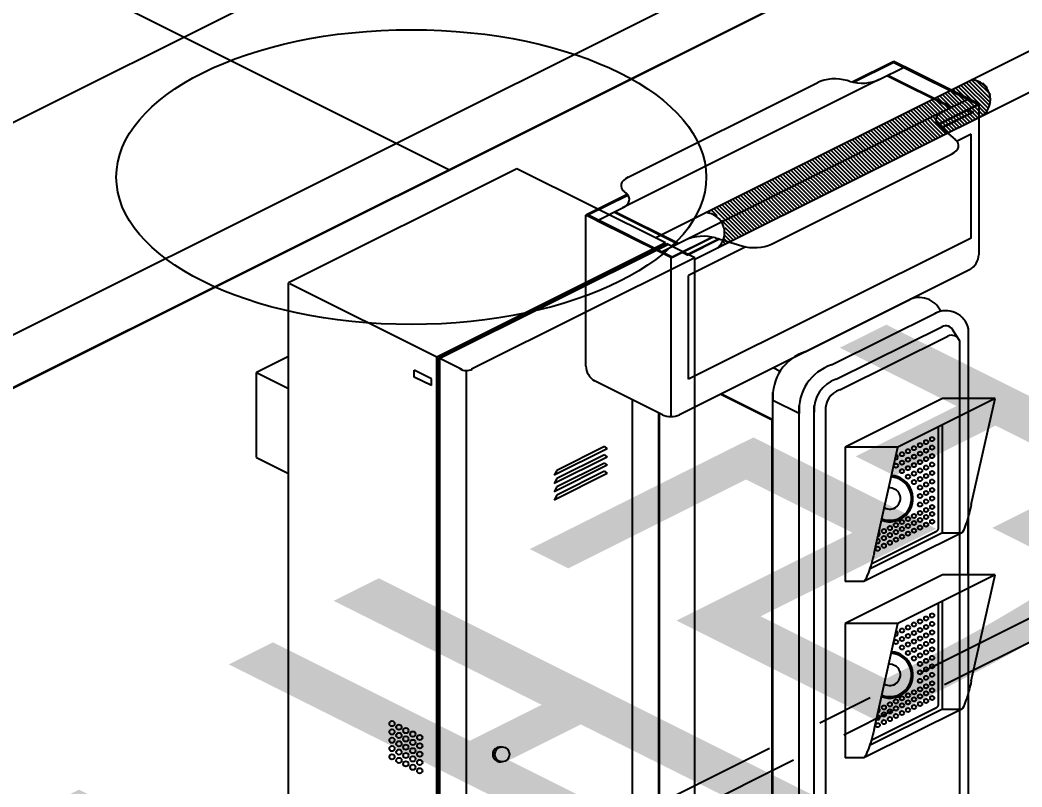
# Model space of a CAD drawing. Header units: millimetres. Extents: x 29838256 to 30236675, y -914750 to -833241.
# Drawn here: x 30127607 to 30128940, y -855883 to -854861 of the extents above; entities that cross this region are included whole.
import ezdxf

# ---------------------------------------------------------------- set-up
doc = ezdxf.new("R2010")
doc.units = ezdxf.units.MM
doc.header["$LTSCALE"] = 600
doc.header["$MEASUREMENT"] = 0
doc.linetypes.add('CENTER2', pattern=[1.125, 0.75, -0.125, 0.125, -0.125])
for name, color, linetype in [('e-plan', 9, 'CONTINUOUS'), ('Parking-E', 7, 'CONTINUOUS'), ('Parking-S', 3, 'CONTINUOUS'), ('주차-기타', 7, 'CONTINUOUS')]:
    doc.layers.add(name, color=color, linetype=linetype)
doc.styles.add('돋움', font='Dotum.TTF')

msp = doc.modelspace()

# ---------------------------------------------------------------- linework, layer by layer
at = {"layer": 'e-plan', "extrusion": (0, -0.8660254037844386, 0.5000000000000002)}
msp.add_line((30115470.05660984, -848705.9729789061, 5635.889020101869), (30128178.32963559, -855060.7227331777, -5370.860423682559), dxfattribs=at)
at = {"layer": 'e-plan', "linetype": 'Continuous', "extrusion": (0, -0.8660254037844386, 0.5000000000000002)}
for p, q in [((30126516.31364847, -855538.1131364753, -6197.724857239328), (30128991.5988981, -854300.4705116557, -4054.064949439015)), ((30126799.20339128, -855679.5580078824, -6442.714560986965), (30129274.48864092, -854441.915383063, -4299.054653186884)), ((30129345.21228672, -854477.2814076127, -4360.310404568601), (30124111.7519857, -857094.0115581226, -8892.619974948788))]:
    msp.add_line(p, q, dxfattribs=at)
at = {"layer": 'e-plan', "ltscale": 0.5, "extrusion": (0, -0.8660254037844386, 0.5000000000000002)}
msp.add_line((30123899.5987632, -857200.1180418356, -9076.4017957525), (30129557.39367845, -854371.2205842128, -4176.607669747135), dxfattribs=at)
at = {"layer": 'e-plan', "extrusion": (0, -0.8660254037844386, 0.5000000000000002)}
msp.add_circle((30128127.3469062, -432201.3465286547, 737818.877453373), 392.5307937082979, dxfattribs=at)
at = {"layer": 'Parking-E', "color": 3, "ltscale": 2, "extrusion": (0, -0.8660254037844385, 0.5000000000000002)}
for p, q in [((30128453.8459021, -855150.5670277668, 412578.7006505355), (30130287.25952824, -854233.8602146984, 414166.4834264166)), ((30128504.83047359, -855180.0482287986, 45659.2213559598), (30130302.86806008, -854281.0294355544, 353860.1863799695)), ((30127921.37037904, -855330.7114047926, -7735.543878021157), (30127963.80384046, -855351.928135503, -7772.292333581556)), ((30127921.37037904, -855443.8673019181, -7931.535641018218), (30127963.80384046, -855465.0840326282, -7968.284096578821))]:
    msp.add_line(p, q, dxfattribs=at)
at = {"layer": 'Parking-E', "color": 1, "ltscale": 2}
for p, q in [((30128891.44684385, -854985.9771077944, 412941.5349076804), (30128855.30647658, -854949.8367405231, 412941.5349076804)), ((30128893.90297194, -854983.1290532064, 412941.5349076804), (30128858.84259837, -854948.06867963, 412941.5349076804)), ((30128895.97268813, -854979.8945867185, 412941.5349076804), (30128862.37872015, -854946.3006187378, 412941.5349076804)), ((30128897.61655838, -854976.2342742851, 412941.5349076804), (30128865.91484193, -854944.5325578449, 412941.5349076804)), ((30128898.75214795, -854972.0656811825, 412941.5349076804), (30128869.45096372, -854942.7644969536, 412941.5349076804)), ((30128899.20782485, -854967.2171754078, 412941.5349076804), (30128872.9870855, -854940.9964360596, 412941.5349076804)), ((30128898.54834794, -854961.2535158162, 412941.5349076804), (30128878.39679459, -854941.1019624654, 412941.5349076804)), ((30128894.24786129, -854951.6488464933, 412941.5349076804), (30128888.00146391, -854945.4024491098, 412941.5349076804)), ((30128863.66649348, -855000.6302188475, 412941.5349076804), (30128827.0175023, -854963.9812276639, 412941.5349076804)), ((30128867.20261527, -854998.8621579561, 412941.5349076804), (30128830.55362409, -854962.2131667719, 412941.5349076804)), ((30128870.73873705, -854997.0940970622, 412941.5349076804), (30128834.08974587, -854960.4451058788, 412941.5349076804)), ((30128874.27485884, -854995.3260361701, 412941.5349076804), (30128837.62586765, -854958.6770449857, 412941.5349076804)), ((30128877.81098062, -854993.557975277, 412941.5349076804), (30128841.16198944, -854956.9089840935, 412941.5349076804)), ((30128881.34710241, -854991.7899143858, 412941.5349076804), (30128844.69811122, -854955.1409232013, 412941.5349076804)), ((30128884.88322419, -854990.0218534919, 412941.5349076804), (30128848.23423301, -854953.3728623084, 412941.5349076804)), ((30128888.41934598, -854988.2537925997, 412941.5349076804), (30128851.7703548, -854951.6048014152, 412941.5349076804)), ((30128838.91364099, -855013.0066450961, 412941.5349076804), (30128802.2646498, -854976.3576539118, 412941.5349076804)), ((30128842.44976277, -855011.238584204, 412941.5349076804), (30128805.80077159, -854974.5895930197, 412941.5349076804)), ((30128845.98588456, -855009.4705233119, 412941.5349076804), (30128809.33689337, -854972.8215321267, 412941.5349076804)), ((30128849.52200634, -855007.7024624179, 412941.5349076804), (30128812.87301516, -854971.0534712335, 412941.5349076804)), ((30128853.05812813, -855005.9344015267, 412941.5349076804), (30128816.40913694, -854969.2854103424, 412941.5349076804)), ((30128856.59424991, -855004.1663406336, 412941.5349076804), (30128819.94525873, -854967.5173494493, 412941.5349076804)), ((30128860.1303717, -855002.3982797405, 412941.5349076804), (30128823.48138051, -854965.749288556, 412941.5349076804)), ((30128810.6246667, -855027.1511322372, 412941.5349076804), (30128773.97567552, -854990.5021410527, 412941.5349076804)), ((30128814.16078849, -855025.383071345, 412941.5349076804), (30128777.51179731, -854988.7340801606, 412941.5349076804)), ((30128817.69691028, -855023.6150104529, 412941.5349076804), (30128781.04791909, -854986.9660192676, 412941.5349076804)), ((30128821.23303206, -855021.8469495587, 412941.5349076804), (30128784.58404088, -854985.1979583744, 412941.5349076804)), ((30128824.76915384, -855020.0788886666, 412941.5349076804), (30128788.12016266, -854983.4298974824, 412941.5349076804)), ((30128828.30527563, -855018.3108277743, 412941.5349076804), (30128791.65628444, -854981.6618365903, 412941.5349076804)), ((30128831.84139742, -855016.5427668825, 412941.5349076804), (30128795.19240623, -854979.8937756971, 412941.5349076804)), ((30128835.3775192, -855014.7747059884, 412941.5349076804), (30128798.72852802, -854978.125714804, 412941.5349076804)), ((30128785.87181421, -855039.5275584849, 412941.5349076804), (30128749.22282302, -855002.8785673006, 412941.5349076804)), ((30128789.40793599, -855037.7594975928, 412941.5349076804), (30128752.75894481, -855001.1105064085, 412941.5349076804)), ((30128792.94405778, -855035.9914366998, 412941.5349076804), (30128756.2950666, -854999.3424455153, 412941.5349076804)), ((30128796.48017956, -855034.2233758076, 412941.5349076804), (30128759.83118838, -854997.5743846232, 412941.5349076804)), ((30128800.01630135, -855032.4553149145, 412941.5349076804), (30128763.36731016, -854995.8063237302, 412941.5349076804)), ((30128803.55242313, -855030.6872540233, 412941.5349076804), (30128766.90343195, -854994.0382628379, 412941.5349076804)), ((30128807.08854492, -855028.9191931293, 412941.5349076804), (30128770.43955373, -854992.270201945, 412941.5349076804)), ((30128757.58283992, -855053.6720456259, 412941.5349076804), (30128720.93384874, -855017.0230544414, 412941.5349076804)), ((30128761.11896171, -855051.9039847327, 412941.5349076804), (30128724.46997052, -855015.2549935484, 412941.5349076804)), ((30128764.6550835, -855050.1359238415, 412941.5349076804), (30128728.00609232, -855013.4869326571, 412941.5349076804)), ((30128768.19120528, -855048.3678629476, 412941.5349076804), (30128731.5422141, -855011.7188717641, 412941.5349076804)), ((30128771.72732707, -855046.5998020554, 412941.5349076804), (30128735.07833588, -855009.95081087, 412941.5349076804)), ((30128775.26344885, -855044.8317411633, 412941.5349076804), (30128738.61445767, -855008.1827499788, 412941.5349076804)), ((30128778.79957064, -855043.0636802712, 412941.5349076804), (30128742.15057945, -855006.4146890858, 412941.5349076804)), ((30128782.33569242, -855041.295619377, 412941.5349076804), (30128745.68670124, -855004.6466281936, 412941.5349076804)), ((30128732.82998743, -855066.0484718736, 412941.5349076804), (30128696.18099624, -855029.3994806894, 412941.5349076804)), ((30128736.36610921, -855064.2804109824, 412941.5349076804), (30128699.71711803, -855027.6314197981, 412941.5349076804)), ((30128739.902231, -855062.5123500894, 412941.5349076804), (30128703.25323981, -855025.8633589051, 412941.5349076804)), ((30128743.43835279, -855060.7442891962, 412941.5349076804), (30128706.7893616, -855024.095298011, 412941.5349076804)), ((30128746.97447457, -855058.9762283033, 412941.5349076804), (30128710.32548339, -855022.3272371189, 412941.5349076804)), ((30128750.51059636, -855057.208167412, 412941.5349076804), (30128713.86160517, -855020.5591762278, 412941.5349076804)), ((30128754.04671814, -855055.440106518, 412941.5349076804), (30128717.39772696, -855018.7911153346, 412941.5349076804)), ((30128704.54101315, -855080.1929590144, 412941.5349076804), (30128667.89202197, -855043.5439678301, 412941.5349076804)), ((30128708.07713493, -855078.4248981224, 412941.5349076804), (30128671.42814375, -855041.7759069381, 412941.5349076804)), ((30128711.61325672, -855076.6568372303, 412941.5349076804), (30128674.96426554, -855040.007846046, 412941.5349076804)), ((30128715.14937851, -855074.8887763382, 412941.5349076804), (30128678.50038731, -855038.2397851519, 412941.5349076804)), ((30128718.68550029, -855073.1207154441, 412941.5349076804), (30128682.03650911, -855036.4717242598, 412941.5349076804)), ((30128722.22162208, -855071.3526545519, 412941.5349076804), (30128685.57263089, -855034.7036633677, 412941.5349076804)), ((30128725.75774386, -855069.5845936597, 412941.5349076804), (30128689.10875268, -855032.9356024754, 412941.5349076804)), ((30128729.29386565, -855067.8165327677, 412941.5349076804), (30128692.64487446, -855031.1675415825, 412941.5349076804)), ((30128676.25203887, -855094.3374461555, 412941.5349076804), (30128639.60304768, -855057.6884549711, 412941.5349076804)), ((30128679.78816065, -855092.5693852634, 412941.5349076804), (30128643.13916947, -855055.920394078, 412941.5349076804)), ((30128683.32428243, -855090.8013243703, 412941.5349076804), (30128646.67529125, -855054.1523331851, 412941.5349076804)), ((30128686.86040422, -855089.033263479, 412941.5349076804), (30128650.21141303, -855052.3842722928, 412941.5349076804)), ((30128690.39652601, -855087.2652025851, 412941.5349076804), (30128653.74753482, -855050.6162114007, 412941.5349076804)), ((30128693.93264779, -855085.4971416929, 412941.5349076804), (30128657.28365661, -855048.8481505077, 412941.5349076804)), ((30128697.46876958, -855083.7290808008, 412941.5349076804), (30128660.81977839, -855047.0800896154, 412941.5349076804)), ((30128701.00489136, -855081.9610199087, 412941.5349076804), (30128664.35590018, -855045.3120287233, 412941.5349076804)), ((30128651.49918637, -855106.7138724034, 412941.5349076804), (30128614.85019519, -855070.06488122, 412941.5349076804)), ((30128655.03530816, -855104.9458115111, 412941.5349076804), (30128618.38631697, -855068.2968203259, 412941.5349076804)), ((30128658.57142994, -855103.177750619, 412941.5349076804), (30128621.92243876, -855066.5287594337, 412941.5349076804)), ((30128662.10755173, -855101.409689726, 412941.5349076804), (30128625.45856054, -855064.7606985415, 412941.5349076804)), ((30128665.64367351, -855099.6416288328, 412941.5349076804), (30128628.99468233, -855062.9926376485, 412941.5349076804)), ((30128669.1797953, -855097.8735679407, 412941.5349076804), (30128632.53080411, -855061.2245767554, 412941.5349076804)), ((30128672.71591708, -855096.1055070487, 412941.5349076804), (30128636.0669259, -855059.4565158642, 412941.5349076804)), ((30128623.21021209, -855120.8583595451, 412941.5349076804), (30128586.56122091, -855084.2093683608, 412941.5349076804)), ((30128626.74633387, -855119.090298652, 412941.5349076804), (30128590.09734269, -855082.4413074668, 412941.5349076804)), ((30128630.28245566, -855117.322237759, 412941.5349076804), (30128593.63346447, -855080.6732465747, 412941.5349076804)), ((30128633.81857744, -855115.5541768677, 412941.5349076804), (30128597.16958626, -855078.9051856826, 412941.5349076804)), ((30128637.35469923, -855113.7861159737, 412941.5349076804), (30128600.70570805, -855077.1371247903, 412941.5349076804)), ((30128640.89082102, -855112.0180550816, 412941.5349076804), (30128604.24182983, -855075.3690638962, 412941.5349076804)), ((30128644.4269428, -855110.2499941885, 412941.5349076804), (30128607.77795161, -855073.6010030041, 412941.5349076804)), ((30128647.96306458, -855108.4819332972, 412941.5349076804), (30128611.3140734, -855071.8329421129, 412941.5349076804)), ((30128598.45735959, -855133.2347857939, 412941.5349076804), (30128561.80836841, -855096.5857946076, 412941.5349076804)), ((30128601.99348138, -855131.4667248998, 412941.5349076804), (30128565.34449019, -855094.8177337155, 412941.5349076804)), ((30128605.52960316, -855129.6986640078, 412941.5349076804), (30128568.88061198, -855093.0496728225, 412941.5349076804)), ((30128609.06572495, -855127.9306031156, 412941.5349076804), (30128572.41673376, -855091.2816119312, 412941.5349076804)), ((30128612.60184673, -855126.1625422225, 412941.5349076804), (30128575.95285555, -855089.5135510373, 412941.5349076804)), ((30128616.13796852, -855124.3944813294, 412941.5349076804), (30128579.48897734, -855087.7454901452, 412941.5349076804)), ((30128619.6740903, -855122.6264204383, 412941.5349076804), (30128583.02509912, -855085.9774292529, 412941.5349076804)), ((30128570.16838531, -855147.3792729347, 412941.5349076804), (30128533.51939413, -855110.7302817486, 412941.5349076804)), ((30128573.7045071, -855145.6112120409, 412941.5349076804), (30128537.05551591, -855108.9622208565, 412941.5349076804)), ((30128577.24062888, -855143.8431511488, 412941.5349076804), (30128540.5916377, -855107.1941599634, 412941.5349076804)), ((30128580.77675066, -855142.0750902565, 412941.5349076804), (30128544.12775948, -855105.4260990712, 412941.5349076804)), ((30128584.31287245, -855140.3070293644, 412941.5349076804), (30128547.66388126, -855103.6580381781, 412941.5349076804)), ((30128587.84899424, -855138.5389684703, 412941.5349076804), (30128551.20000305, -855101.889977286, 412941.5349076804)), ((30128591.38511603, -855136.7709075782, 412941.5349076804), (30128554.73612484, -855100.1219163929, 412941.5349076804)), ((30128594.9212378, -855135.002846686, 412941.5349076804), (30128558.27224662, -855098.3538555017, 412941.5349076804)), ((30128524.78461606, -855117.9080517229, 412941.5349076804), (30128522.91102877, -855116.0344644269, 412941.5349076804)), ((30128534.38928539, -855122.2085383657, 412941.5349076804), (30128526.44715055, -855114.2664035338, 412941.5349076804)), ((30128566.63226353, -855149.147333826, 412941.5349076804), (30128529.98327234, -855112.4983426408, 412941.5349076804)), ((30128563.09614174, -855150.9153947191, 412941.5349076804), (30128540.63568278, -855128.4549357556, 412941.5349076804)), ((30128559.56001996, -855152.6834556112, 412941.5349076804), (30128544.93616942, -855138.0596050766, 412941.5349076804)), ((30128552.48777638, -855156.2195773964, 412941.5349076804), (30128545.13996943, -855148.8717704411, 412941.5349076804)), ((30128556.02389817, -855154.4515165044, 412941.5349076804), (30128545.59564633, -855144.0232646673, 412941.5349076804)), ((30128538.34328924, -855163.291820967, 412941.5349076804), (30128537.83466533, -855162.7831970539, 412941.5349076804)), ((30128541.87941102, -855161.5237600747, 412941.5349076804), (30128540.29079342, -855159.9351424649, 412941.5349076804)), ((30128545.41553282, -855159.7556991817, 412941.5349076804), (30128542.36050962, -855156.7006759781, 412941.5349076804)), ((30128548.9516546, -855157.9876382885, 412941.5349076804), (30128544.00437985, -855153.0403635437, 412941.5349076804))]:
    msp.add_line(p, q, dxfattribs=at)
at = {"layer": 'Parking-E', "color": 3, "extrusion": (0, -0.8660254037844386, 0.5000000000000002)}
for p, q in [((30128267.91031399, -855059.5080982695, -7643.672739111617), (30127963.80384046, -855211.5613350328, -7907.036670641024)), ((30128465.46859063, -855158.2872365928, -7818.227903031909), (30128161.3621171, -855310.3404733561, -8081.591834561316)), ((30128467.46892319, -855159.2874028706, -7819.960241840553), (30128163.36244966, -855311.3406396338, -8083.32417336996)), ((30128469.46925574, -855160.2875691479, -7819.960241840553), (30128165.36278221, -855312.3408059113, -8083.32417336996)), ((30128504.83047359, -855177.9681780736, -7848.851616001105), (30128207.62429024, -855326.571269749, -8106.239720944378)), ((30128384.6023329, -855429.2806414361, -7950.522343056646), (30128320.95214077, -855461.1057375029, -8005.645026399995)), ((30128388.13845468, -855432.296897883, -7947.459971759771), (30128317.41601897, -855467.6581157352, -8008.707397696854)), ((30128388.13845468, -855443.3362901943, -7947.459971759771), (30128317.41601897, -855478.6975080465, -8008.707397696854)), ((30128384.6023329, -855440.3200337475, -7950.522343056646), (30128320.95214077, -855472.1451298139, -8005.645026399995)), ((30128388.13845468, -855454.3756825057, -7949.909868797253), (30128317.41601897, -855489.7369003574, -8011.157294734337)), ((30128384.6023329, -855451.3594260586, -7952.972240094128), (30128320.95214077, -855483.1845221253, -8008.094923437478)), ((30128388.13845468, -855465.4150748169, -7952.359765834735), (30128317.41601897, -855500.7762926688, -8013.60719177182)), ((30128384.6023329, -855462.39881837, -7955.42213713161), (30128320.95214076, -855494.2239144366, -8010.544820474957))]:
    msp.add_line(p, q, dxfattribs=at)
at = {"layer": 'Parking-E', "color": 3, "extrusion": (-5.551115123125781e-17, -0.8660254037844387, 0.4999999999999999)}
for p, q in [((30128465.46859063, -855158.2872365933, -7814.76322541612), (30128267.91031399, -855059.5080982692, -7643.672739111485)), ((30128504.83047359, -855177.9681780734, -7848.851616000698), (30128467.46892319, -855159.2874028706, -7816.495564224895)), ((30128161.3621171, -855310.340473357, -8078.127156946546), (30127965.80417301, -855212.5615013106, -7908.769009449406)), ((30128194.44982407, -855326.8843268391, -8106.781951730735), (30128163.36244966, -855311.3406396344, -8079.859495754972)), ((30128154.12432022, -855339.2632281284, -8071.859040975575), (30128131.41272286, -855327.9074294489, -8052.190220702023)), ((30128154.12432022, -855348.2428961304, -8071.859040975575), (30128131.41272286, -855336.8870974508, -8052.190220702023))]:
    msp.add_line(p, q, dxfattribs=at)
at = {"layer": 'Parking-E', "color": 3}
for p, q in [((30128504.83047359, -856243.1452634684, -7848.85161600064), (30128504.83047359, -855177.9681780734, -7848.851616000757)), ((30127963.80384046, -856276.7384204287, -7907.036670641548), (30127963.80384046, -855211.561335033, -7907.036670641606)), ((30128856.86934189, -855288.3471811056, -8156.799213661283), (30128848.86917861, -855275.5587060965, -8123.700076229813)), ((30128868.87250416, -856226.9795029571, -8112.671206119342), (30128868.87250416, -855272.8751719516, -8112.671206119342)), ((30128856.86934189, -855288.3471811056, -8156.799213661283), (30128856.86934189, -856100.2256615435, -8530.383524568744)), ((30128161.3621171, -856375.517558752, -8081.59183456184), (30128161.3621171, -855310.3404733563, -8081.591834561897)), ((30128163.36244966, -856376.5177250294, -8081.59183456184), (30128163.36244966, -855311.340639634, -8081.591834561897)), ((30128165.36278221, -856377.5178913056, -8081.59183456184), (30128165.36278221, -855312.3408059116, -8081.591834561897)), ((30127921.37037904, -855443.8673019178, -7735.543878021157), (30127921.37037904, -855330.7114047866, -7735.543878021157)), ((30128131.41272286, -855336.8870974508, -8081.591834561897), (30128131.41272286, -855327.9074294489, -8081.591834561897)), ((30128200.72400006, -856467.7690637236, -8112.215547530513), (30128200.72400006, -855328.1125502739, -8112.215547530513)), ((30128154.12432022, -855348.2428961304, -8081.591834561883), (30128154.12432022, -855339.2632281284, -8081.591834561897)), ((30128608.7119368, -856608.854665848, -8343.69396440688), (30128608.7119368, -855357.3907752736, -8343.693964406883)), ((30128421.6493084, -856228.2756300423, -8151.377046964251), (30128421.6493084, -855367.0688029018, -8151.377046964251)), ((30128643.71775651, -856211.4199289867, -8343.693964406884), (30128643.71775651, -855374.8936851274, -8343.693964406883)), ((30128663.72108206, -856181.7972972994, -8343.693964406884), (30128663.72108206, -855374.8936851274, -8343.693964406883)), ((30128904.16774575, -855365.3777505645, -8244.264503463088), (30128834.15610634, -855365.3777505645, -8109.142076406639)), ((30128456.65512811, -856532.8262615002, -8151.37704696425), (30128456.65512811, -855384.5717127286, -8151.377046964251)), ((30128457.65529438, -856125.2585034737, -8151.37704696425), (30128457.65529438, -855385.0717958664, -8151.377046964251)), ((30128678.59862972, -855382.4975334728, -8343.693964406883), (30128678.72357622, -856189.2985443795, -8684.662283217001)), ((30128607.71177053, -856200.2867415438, -8343.69396440688), (30128607.71177053, -855394.4348011848, -8343.69396440688)), ((30128384.6023329, -855429.2806414361, -7952.972240094128), (30128388.13845468, -855432.296897883, -7947.459971759771)), ((30128774.863457, -855430.0298949415, -8356.245302341627), (30128704.85181759, -855430.0298949415, -8299.655567933396)), ((30128829.15527495, -855519.1132842385, -8050.823538270478), (30128829.15527495, -855420.5787252261, -8050.823538270478)), ((30128384.6023329, -855440.3200337475, -7952.972240094128), (30128388.13845468, -855443.3362901943, -7947.459971759771)), ((30128384.6023329, -855451.3594260586, -7955.42213713161), (30128388.13845468, -855454.3756825057, -7949.909868797253)), ((30128320.95214077, -855461.1057375029, -8008.094923437478), (30128317.41601897, -855467.6581157352, -8008.707397696854)), ((30128384.6023329, -855462.39881837, -7957.872034169107), (30128388.13845468, -855465.4150748169, -7952.359765834735)), ((30128320.95214077, -855472.1451298139, -8008.094923437478), (30128317.41601897, -855478.6975080465, -8008.707397696854)), ((30128320.95214076, -855483.1845221253, -8010.544820474957), (30128317.41601897, -855489.7369003574, -8011.157294734337)), ((30128320.95214076, -855494.2239144366, -8012.994717512441), (30128317.41601897, -855500.7762926688, -8013.60719177182)), ((30128868.14840939, -855524.0414689676, -8094.834600025915), (30128868.14840939, -855600.2039279889, -8039.170246580872)), ((30128834.15610634, -855544.292933364, -8005.84534745528), (30128860.10541769, -855544.292933364, -8265.638826407123)), ((30128904.16774575, -855600.2039279889, -8108.687546714377), (30128834.15610634, -855600.2039279889, -7973.565119657927)), ((30128729.4384345, -855608.9450777408, -8378.15852599307), (30128704.85181759, -855608.9450777408, -8196.358838982009)), ((30128774.863457, -855664.8560723657, -8220.668345592916), (30128704.85181759, -855664.8560723657, -8164.078611184686)), ((30128834.15610634, -855779.1191107886, -7870.26839070657), (30128860.10541769, -855779.1191107886, -8130.061869658414)), ((30128729.4384345, -855843.7712551652, -8242.581569244361), (30128704.85181759, -855843.7712551652, -8060.781882233297))]:
    msp.add_line(p, q, dxfattribs=at)
at = {"layer": 'Parking-E', "color": 3, "extrusion": (-3.596714474285057e-14, -0.8660254037844386, 0.5000000000000002)}
for p, q in [((30128651.71908673, -855303.1847749234, -8244.245870783529), (30128790.85953452, -855233.7672053552, -8101.479127579868)), ((30128796.85490258, -855231.7471940579, -8007.748131853809), (30128795.77116818, -855231.2053268551, -8006.809590327011)), ((30128686.72490644, -855320.6876847773, -8299.565956864943), (30128825.86535423, -855251.270115209, -8156.799213661281)), ((30128692.90138265, -855339.7135664803, -8343.693964406884), (30128834.39001949, -855269.371020686, -8157.333157430938)), ((30128697.53373981, -855353.9829777577, -8343.693964406883), (30128841.47418411, -855282.6033445041, -8156.799213661283)), ((30128618.10999504, -855329.3401948293, -8321.516992440917), (30128608.80571367, -855324.6880541423, -8313.459248407462)), ((30128607.71177053, -855394.4348011848, -8272.505214760768), (30128538.51199507, -855359.8349134562, -8212.576451278108)), ((30128607.71177053, -855393.4346349076, -8272.505214760768), (30128539.51216135, -855359.3348303172, -8213.442620682135)), ((30128643.71775651, -855385.452545774, -8318.689807472732), (30128608.7119368, -855367.9496359201, -8288.373878325468))]:
    msp.add_line(p, q, dxfattribs=at)
at = {"layer": 'Parking-E', "color": 3, "extrusion": (0, -0.8660254037844385, 0.5000000000000002)}
msp.add_line((30127963.80384046, -855309.4946740809, -7698.795422458385), (30127921.37037904, -855330.711404791, -7735.543878018479), dxfattribs=at)
at = {"layer": 'Parking-E', "color": 3, "extrusion": (2.775557561562891e-17, -0.8660254037844388, 0.4999999999999999)}
for p, q in [((30128834.15610634, -855365.3777505645, -8244.264503463088), (30128704.85181759, -855430.0298949415, -8356.245302341627)), ((30128829.15527495, -855536.8080921589, -8015.697281862451), (30128829.15527495, -855402.8839173056, -8085.949794678504)), ((30128834.15610634, -855544.292933364, 131212.9354932532), (30128834.15610634, -855400.5677256922, 131212.9354932532)), ((30128704.85181759, -855430.0298949415, -8299.655567933396), (30128704.85181759, -855608.9450777408, -8196.358838981978)), ((30128834.15610634, -855544.292933364, -8306.242540833986), (30128737.36686232, -855592.6875553728, -8390.06448496607)), ((30128825.31948951, -855543.1201423131, 126980.316552364), (30128739.4472257, -855585.9284168927, 32224.08569529853)), ((30128834.15610634, -855600.2039279889, -8325.610677512384), (30128704.85181759, -855664.8560723657, -8437.591476390953)), ((30128829.15527495, -855771.6342695833, -7880.120325113739), (30128829.15527495, -855637.7100947299, -7950.372837929794)), ((30128834.15610634, -855779.1191107886, 131348.5124500019), (30128834.15610634, -855635.3939031165, 131348.5124500019)), ((30128704.85181759, -855664.8560723657, -8164.078611184686), (30128704.85181759, -855843.7712551652, -8060.781882233269)), ((30128834.15610634, -855779.1191107886, -8170.665584085275), (30128737.36686232, -855827.5137327972, -8254.48752821736)), ((30128825.31948951, -855777.9463197375, 127115.8935091127), (30128739.4472257, -855820.7545943169, 32359.66265204725))]:
    msp.add_line(p, q, dxfattribs=at)
for points, elevation in [([(30128904.16774575, -434822.4313708001), (30128774.863457, -434951.7356595533)], 736646.0143979312), ([(30128904.16774575, -434822.4313708), (30128774.863457, -434951.7356595533)], 736917.1683114286)]:
    msp.add_lwpolyline(points, dxfattribs=dict(at, elevation=elevation))
at = {"layer": 'Parking-E', "color": 3, "extrusion": (0.975900072948549, -0.2182178902359217, 0)}
for points, elevation in [([(5739770.091114154, -8293.174238448175), (5739914.768061318, -8244.26450346401)], 29589455.80327655), ([(5739540.924230473, -8157.597281699519), (5739685.601177641, -8108.687546715358)], 29589507.04654957)]:
    msp.add_lwpolyline(points, dxfattribs=dict(at, elevation=elevation))
at = {"layer": 'Parking-E', "color": 3, "extrusion": (0.9759000729485515, -0.2182178902359102, 0)}
for points, elevation in [([(5739678.424170397, -8405.275523157905), (5739823.457519466, -8356.245302342348)], 29589343.72346633), ([(5739449.25728672, -8269.698566409399), (5739594.290635792, -8220.668345593838)], 29589394.96673936)]:
    msp.add_lwpolyline(points, dxfattribs=dict(at, elevation=elevation))
at = {"layer": 'Parking-E', "color": 3, "extrusion": (0.9637471416627431, -0.248846993550172, 0.09626328863036789)}
for points, elevation in [([(6704121.928747341, -2837045.380654118, -0.5059305949318733), (6704082.278902104, -2837017.716768386)], 29248706.75572241), ([(6703894.559767102, -2836916.084796619, -0.5059305949318733), (6703854.909921866, -2836888.420910888)], 29248778.24259438)]:
    msp.add_lwpolyline(points, format="xyb", dxfattribs=dict(at, elevation=elevation))
at = {"layer": 'Parking-E', "color": 3, "extrusion": (-0.4433424444698493, 0.8963523174129124, 0)}
for points, elevation in [([(-26626774.47831929, -8265.638826407216), (-26626628.64941167, -8377.810285568787)], -14124271.59784621), ([(-26626670.36990777, -8130.061869658505), (-26626524.54100015, -8242.233328820073)], -14124482.08483453)]:
    msp.add_lwpolyline(points, dxfattribs=dict(at, elevation=elevation))
at = {"layer": 'Parking-E', "color": 3, "extrusion": (0.9571959729127613, -0.2588787813451855, 0.1294513267943745)}
for points, elevation in [([(7039978.614459312, -3802190.254702731, -0.5031538155354386), (7039938.937015956, -3802162.907600964)], 29059512.92472018), ([(7039751.932434939, -3802063.754840864, -0.5031538155354386), (7039712.254991586, -3802036.4077391)], 29059591.26685176)]:
    msp.add_lwpolyline(points, format="xyb", dxfattribs=dict(at, elevation=elevation))
at = {"layer": 'Parking-E', "color": 3}
for centre, radius in [((30128820.53209935, -855419.5085247338, 33035.54552303827), 2.805446366436168), ((30128796.42532171, -855431.5619135541, 33014.66844119753), 2.805446366436168), ((30128804.46091426, -855427.5441172807, 33021.62746847783), 2.805446366436168), ((30128812.4965068, -855423.526321007, 33028.586495758), 2.805446366436168), ((30128820.53209935, -855430.8030409032, 33035.54552303827), 2.805446366436168), ((30128780.35413662, -855439.597506101, 33000.75038663708), 2.805446366436168), ((30128788.38972916, -855435.5797098278, 33007.70941391724), 2.805446366436168), ((30128788.38972916, -855446.8742259972, 33007.70941391724), 2.805446366436168), ((30128796.42532171, -855442.8564297239, 33014.66844119753), 2.805446366436168), ((30128804.46091426, -855438.8386334502, 33021.62746847783), 2.805446366436168), ((30128812.4965068, -855434.8208371769, 33028.586495758), 2.805446366436168), ((30128812.4965068, -855446.1153533463, 33028.586495758), 2.805446366436168), ((30128820.53209935, -855442.0975570731, 33035.54552303827), 2.805446366436168), ((30128772.31854407, -855454.9098185443, 32993.7913593569), 2.805446366436168), ((30128780.35413662, -855450.892022271, 33000.75038663708), 2.805446366436168), ((30128788.38972916, -855458.1687421672, 33007.70941391724), 2.805446366436168), ((30128796.42532171, -855454.1509458934, 33014.66844119753), 2.805446366436168), ((30128804.46091426, -855450.13314962, 33021.62746847783), 2.805446366436168), ((30128812.4965068, -855457.4098695163, 33028.586495758), 2.805446366436168), ((30128820.53209935, -855453.3920732425, 33035.54552303827), 2.805446366436168), ((30128780.35413662, -855462.1865384404, 33000.75038663708), 2.805446366436168), ((30128788.38972916, -855469.4632583365, 33007.70941391724), 2.805446366436168), ((30128796.42532171, -855465.4454620633, 33014.66844119753), 2.805446366436168), ((30128804.46091426, -855461.4276657895, 33021.62746847783), 2.805446366436168), ((30128804.46091426, -855472.7221819594, 33021.62746847783), 2.805446366436168), ((30128812.4965068, -855468.7043856857, 33028.586495758), 2.805446366436168), ((30128820.53209935, -855464.6865894124, 33035.54552303827), 2.805446366436168), ((30128796.42532171, -855476.7399782327, 33014.66844119753), 2.805446366436168), ((30128804.46091426, -855484.0166981288, 33021.62746847783), 2.805446366436168), ((30128812.4965068, -855479.9989018557, 33028.586495758), 2.805446366436168), ((30128820.53209935, -855475.9811055819, 33035.54552303827), 2.805446366436168), ((30128804.46091426, -855495.3112142987, 33021.62746847783), 2.805446366436168), ((30128812.4965068, -855491.2934180249, 33028.586495758), 2.805446366436168), ((30128820.53209935, -855487.2756217517, 33035.54552303827), 2.805446366436168), ((30128820.53209935, -855498.5701379211, 33035.54552303827), 2.805446366436168), ((30128804.46091426, -855506.6057304682, 33021.62746847783), 2.805446366436168), ((30128812.4965068, -855502.5879341948, 33028.586495758), 2.805446366436168), ((30128812.4965068, -855513.8824503644, 33028.586495758), 2.805446366436168), ((30128820.53209935, -855509.864654091, 33035.54552303827), 2.805446366436168), ((30128788.38972916, -855525.935839185, 33007.70941391724), 2.805446366436168), ((30128796.42532171, -855521.9180429113, 33014.66844119753), 2.805446366436168), ((30128804.46091426, -855517.900246638, 33021.62746847783), 2.805446366436168), ((30128804.46091426, -855527.2185538542, 33021.62746847783), 2.805446366436168), ((30128812.4965068, -855523.2007575808, 33028.586495758), 2.805446366436168), ((30128820.53209935, -855519.1829613071, 33035.54552303827), 2.805446366436168), ((30128764.28295152, -855537.9892280053, 32986.8323320765), 2.805446366436168), ((30128772.31854407, -855533.971431732, 32993.79135935679), 2.805446366436168), ((30128780.35413662, -855529.9536354584, 33000.75038663708), 2.805446366436168), ((30128780.35413662, -855539.2719426749, 33000.75038663708), 2.805446366436168), ((30128788.38972916, -855535.2541464011, 33007.70941391724), 2.805446366436168), ((30128796.42532171, -855531.2363501278, 33014.66844119753), 2.805446366436168), ((30128804.46091426, -855537.405670007, 33021.62746847783), 2.805446366436168), ((30128812.4965068, -855533.3878737333, 33028.586495758), 2.805446366436168), ((30128820.53209935, -855529.3700774601, 33035.54552303827), 2.805446366436168), ((30128756.24735897, -855542.007024279, 32979.87330479633), 2.805446366436168), ((30128756.24735897, -855551.3253314951, 32979.87330479633), 2.805446366436168), ((30128764.28295152, -855547.3075352219, 32986.8323320765), 2.805446366436168), ((30128772.31854407, -855543.2897389482, 32993.79135935679), 2.805446366436168), ((30128772.31854407, -855553.476855101, 32993.79135935679), 2.805446366436168), ((30128780.35413662, -855549.4590588273, 33000.75038663708), 2.805446366436168), ((30128788.38972916, -855545.441262554, 33007.70941391724), 2.805446366436168), ((30128796.42532171, -855541.4234662803, 33014.66844119753), 2.805446366436168), ((30128748.21176643, -855565.5302439213, 32972.91427751604), 2.805446366436168), ((30128756.24735897, -855561.5124476481, 32979.87330479633), 2.805446366436168), ((30128764.28295152, -855557.4946513743, 32986.8323320765), 2.805446366436168), ((30128812.4965068, -855658.3524984315, 33164.16345250671), 2.805446366436168), ((30128820.53209935, -855654.334702158, 33171.122479787), 2.805446366436168), ((30128788.38972916, -855670.405887252, 33143.28637066596), 2.805446366436168), ((30128796.42532171, -855666.3880909785, 33150.24539794624), 2.805446366436168), ((30128804.46091426, -855662.370294705, 33157.20442522653), 2.805446366436168), ((30128804.46091426, -855673.6648108747, 33157.20442522653), 2.805446366436168), ((30128812.4965068, -855669.6470146012, 33164.16345250671), 2.805446366436168), ((30128820.53209935, -855665.6292183277, 33171.122479787), 2.805446366436168), ((30128780.35413662, -855674.4236835255, 33136.32734338579), 2.805446366436168), ((30128780.35413662, -855685.7181996952, 33136.32734338579), 2.805446366436168), ((30128788.38972916, -855681.7004034218, 33143.28637066596), 2.805446366436168), ((30128796.42532171, -855677.6826071482, 33150.24539794624), 2.805446366436168), ((30128804.46091426, -855684.9593270443, 33157.20442522653), 2.805446366436168), ((30128812.4965068, -855680.9415307707, 33164.16345250671), 2.805446366436168), ((30128820.53209935, -855676.9237344973, 33171.122479787), 2.805446366436168), ((30128772.31854407, -855689.7359959688, 33129.36831610561), 2.805446366436168), ((30128780.35413662, -855697.0127158648, 33136.32734338579), 2.805446366436168), ((30128788.38972916, -855692.9949195914, 33143.28637066596), 2.805446366436168), ((30128796.42532171, -855688.9771233179, 33150.24539794624), 2.805446366436168), ((30128796.42532171, -855700.2716394876, 33150.24539794624), 2.805446366436168), ((30128804.46091426, -855696.253843214, 33157.20442522653), 2.805446366436168), ((30128812.4965068, -855692.2360469406, 33164.16345250671), 2.805446366436168), ((30128820.53209935, -855688.218250667, 33171.122479787), 2.805446366436168), ((30128820.53209935, -855699.5127668367, 33171.122479787), 2.805446366436168), ((30128788.38972916, -855704.2894357609, 33143.28637066596), 2.805446366436168), ((30128796.42532171, -855711.566155657, 33150.24539794624), 2.805446366436168), ((30128804.46091426, -855707.5483593836, 33157.20442522653), 2.805446366436168), ((30128812.4965068, -855703.5305631101, 33164.16345250671), 2.805446366436168), ((30128820.53209935, -855710.8072830064, 33171.122479787), 2.805446366436168), ((30128804.46091426, -855718.8428755533, 33157.20442522653), 2.805446366436168), ((30128812.4965068, -855714.8250792797, 33164.16345250671), 2.805446366436168), ((30128812.4965068, -855726.1195954494, 33164.16345250671), 2.805446366436168), ((30128820.53209935, -855722.101799176, 33171.122479787), 2.805446366436168), ((30128804.46091426, -855730.137391723, 33157.20442522653), 2.805446366436168), ((30128812.4965068, -855737.4141116191, 33164.16345250671), 2.805446366436168), ((30128820.53209935, -855733.3963153455, 33171.122479787), 2.805446366436168), ((30128804.46091426, -855741.4319078926, 33157.20442522653), 2.805446366436168), ((30128804.46091426, -855752.7264240623, 33157.20442522653), 2.805446366436168), ((30128812.4965068, -855748.7086277888, 33164.16345250671), 2.805446366436168), ((30128820.53209935, -855744.6908315152, 33171.122479787), 2.805446366436168), ((30128780.35413662, -855764.7798128828, 33136.32734338579), 2.805446366436168), ((30128788.38972916, -855760.7620166093, 33143.28637066596), 2.805446366436168), ((30128796.42532171, -855756.7442203359, 33150.24539794624), 2.805446366436168), ((30128796.42532171, -855766.062527552, 33150.24539794624), 2.805446366436168), ((30128804.46091426, -855762.0447312786, 33157.20442522653), 2.805446366436168), ((30128812.4965068, -855758.0269350051, 33164.16345250671), 2.805446366436168), ((30128820.53209935, -855754.0091387315, 33171.122479787), 2.805446366436168), ((30128820.53209935, -855764.1962548842, 33171.122479787), 2.805446366436168), ((30128756.24735897, -855776.8332017033, 33115.45026154505), 2.805446366436168), ((30128764.28295152, -855772.8154054298, 33122.40928882521), 2.805446366436168), ((30128772.31854407, -855768.7976091562, 33129.3683161055), 2.805446366436168), ((30128772.31854407, -855778.1159163726, 33129.3683161055), 2.805446366436168), ((30128780.35413662, -855774.0981200992, 33136.32734338579), 2.805446366436168), ((30128788.38972916, -855770.0803238256, 33143.28637066596), 2.805446366436168), ((30128788.38972916, -855780.2674399782, 33143.28637066596), 2.805446366436168), ((30128796.42532171, -855776.2496437047, 33150.24539794624), 2.805446366436168), ((30128804.46091426, -855772.2318474313, 33157.20442522653), 2.805446366436168), ((30128812.4965068, -855768.2140511577, 33164.16345250671), 2.805446366436168), ((30128756.24735897, -855786.1515089195, 33115.45026154505), 2.805446366436168), ((30128764.28295152, -855782.1337126461, 33122.40928882521), 2.805446366436168), ((30128764.28295152, -855792.3208287988, 33122.40928882521), 2.805446366436168), ((30128772.31854407, -855788.3030325252, 33129.3683161055), 2.805446366436168), ((30128780.35413662, -855784.2852362517, 33136.32734338579), 2.805446366436168), ((30128101.6894642, -855798.4204503045, -9772.146264024439), 3.542095368863256), ((30128110.92294603, -855803.0371912182, -9780.142693852258), 3.542095368863256), ((30128120.15642786, -855807.653932132, -9788.139123680075), 3.542095368863256), ((30128748.21176643, -855800.3564213457, 33108.49123426475), 2.805446366436168), ((30128756.24735897, -855796.3386250723, 33115.45026154505), 2.805446366436168), ((30128101.6894642, -855809.4818251749, -9772.146264024439), 3.542095368863256), ((30128101.6894642, -855820.5432000454, -9772.146264024439), 3.542095368863256), ((30128110.92294603, -855814.0985660886, -9780.142693852258), 3.542095368863256), ((30128120.15642786, -855818.7153070023, -9788.139123680075), 3.542095368863256), ((30128129.38990968, -855812.2706730455, -9796.135553507907), 3.542095368863256), ((30128138.62339151, -855816.887413958, -9807.596660950478), 3.542095368863256), ((30128101.6894642, -855831.6045749158, -9772.146264024439), 3.542095368863256), ((30128110.92294603, -855825.1599409591, -9780.142693852258), 3.542095368863256), ((30128120.15642786, -855829.7766818727, -9788.139123680075), 3.542095368863256), ((30128129.38990968, -855823.3320479157, -9796.135553507907), 3.542095368863256), ((30128129.38990968, -855834.3934227861, -9796.135553507907), 3.542095368863256), ((30128138.62339151, -855827.9487888284, -9807.596660950478), 3.542095368863256), ((30128248.33607917, -855839.330362484, -9807.596660950478), 9.826203909144528), ((30128101.6894642, -855842.6659497862, -9772.146264024439), 3.542095368863256), ((30128110.92294603, -855836.2213158292, -9780.142693852258), 3.542095368863256), ((30128110.92294603, -855847.2826906997, -9780.142693852258), 3.542095368863256), ((30128120.15642786, -855840.8380567429, -9788.139123680075), 3.542095368863256), ((30128129.38990968, -855845.4547976566, -9796.135553507907), 3.542095368863256), ((30128138.62339151, -855839.0101636989, -9807.596660950478), 3.542095368863256), ((30128120.15642786, -855851.8994316134, -9788.139123680075), 3.542095368863256), ((30128129.38990968, -855856.516172527, -9796.135553507907), 3.542095368863256), ((30128138.62339151, -855850.0715385693, -9807.596660950478), 3.542095368863256), ((30128138.62339151, -855861.1329134394, -9807.596660950478), 3.542095368863256)]:
    msp.add_circle(centre, radius, dxfattribs=at)
at = {"layer": 'Parking-E', "color": 3, "ltscale": 2}
for centre in [(30128871.29906265, -854967.751899071, 412941.5349076737), (30128871.29906265, -854967.751899071, 412941.5349076737), (30128517.68688414, -855144.5579883308, 412635.2977779884)]:
    msp.add_arc(centre, 26.71014301260321, 309.8638609636316, 86.75541634846392, dxfattribs=at)
at = {"layer": 'Parking-E', "color": 3}
for centre, radius, start, end in [((30128803.66856331, -855261.8771472354, -8068.379990148399), 30.89077614753555, 24.127227195409, 118.5318607681627), ((30128838.67438302, -855279.3800570893, -8123.700076229813), 30.89077614753555, 12.15616457419194, 118.5318607681627), ((30128838.67438302, -855279.3800570893, -8123.700076229813), 10.88745060021309, 20.54768152045399, 118.5318607681627), ((30128846.6745463, -855292.1685320984, -8156.799213661281), 10.88745060021309, 20.54768152045399, 118.5318607681627), ((30128671.03016798, -855362.6702055966, -8288.373878325467), 62.54146081918127, 107.9852692354095, 184.8423794033081), ((30128706.03598769, -855380.1731154507, -8343.693964406883), 62.54146081918127, 107.9852692354095, 184.8423794033081), ((30128200.67992044, -855311.6983175311, -8105.557838436531), 16.41429192924412, 239.1759048009112, 298.1016356850049), ((30128706.03598769, -855380.1731154507, -8343.693964406883), 42.53813527185881, 107.9852692354095, 184.8423794033081), ((30128706.03598769, -855380.1731154507, -8343.693964406883), 27.53564111136696, 107.9852692354095, 184.8423794033081), ((30128772.31854407, -855443.6153023748, 32993.7913593569), 2.805446366436168, 248.5054936893621, 87.86809356643663), ((30128764.13948536, -855498.677949125, -7872.593643198951), 30.88440945204809, 248.989952543696, 85.80128214952302), ((30128764.13948536, -855498.677949125, -7872.593643198951), 29.88424317468196, 248.706490904757, 86.08474379015837), ((30128764.13948536, -855498.677949125, -7872.593643198951), 28.88407689731584, 248.4031613273053, 86.38807344445947), ((30128764.13948536, -855498.677949125, -7872.593643198951), 14.13724357930693, 238.7720822427441, 96.01915258090182), ((30128822.03660181, -855536.8080921589, 154601.4348889762), 7.114726194415102, 295.3190715760722, 0), ((30128748.21176643, -855546.0248205523, 32972.91427751604), 2.805446366436168, 271.7191260503977, 63.03086909819866), ((30128748.21176643, -855555.3431277688, 32972.91427751604), 2.805446366436168, 228.8049189882281, 105.9450761860052), ((30128772.31854407, -855678.4414797991, 33129.36831610561), 2.805446366436168, 248.5054936893621, 87.86809356643663), ((30128764.13948536, -855733.5041265493, -7737.016686450241), 30.88440945204809, 248.989952543696, 85.80128214952302), ((30128764.13948536, -855733.5041265493, -7737.016686450241), 29.88424317468196, 248.706490904757, 86.08474379015837), ((30128764.13948536, -855733.5041265493, -7737.016686450241), 28.88407689731584, 248.4031613273053, 86.38807344445947), ((30128764.13948536, -855733.5041265493, -7737.016686450241), 14.13724357930693, 238.7720822427441, 96.01915258090182), ((30128822.03660181, -855771.6342695833, 154737.0118457249), 7.114726194415102, 295.3190715760722, 0), ((30128748.21176643, -855790.1693051931, 33108.49123426475), 2.805446366436168, 228.8049189882281, 105.9450761860052), ((30128748.21176643, -855780.8509979768, 33108.49123426475), 2.805446366436168, 271.7191260503977, 63.03086909819866), ((30128245.51453266, -855839.330362484, -9807.596660950478), 9.826203909144528, 81.74537188614153, 278.2546281138585)]:
    msp.add_arc(centre, radius, start, end, dxfattribs=at)
at = {"layer": 'Parking-S', "color": 0, "linetype": 'CENTER2', "extrusion": (0, -0.8660254037844386, 0.5000000000000002), "elevation": 737818.877453373}
for points in [[(30130306.58287462, -432868.9271814571), (30129952.97069611, -432515.3150029379, 0.4142135623730951), (30129811.5258247, -432515.3150029291), (30128326.35467491, -434000.4861527032, 0.4142135623730951), (30128326.3546749, -434141.9310241177), (30128679.96685342, -434495.5432026387, 0.4142135623730951), (30128821.41172483, -434495.5432026376), (30130306.58287462, -433010.3720528658, 0.4142135623730951)], [(30130274.75777856, -432900.752277524), (30129921.14560004, -432547.140099005, 0.4142135623730414), (30129843.35092077, -432547.1400989981), (30128358.17977098, -434032.3112487701, 0.4142135623730415), (30128358.17977097, -434110.1059280528), (30128711.79194949, -434463.7181065722, 0.4142135623732606), (30128789.58662876, -434463.7181065713), (30130274.75777856, -432978.5469567988, 0.4142135623730414)]]:
    msp.add_lwpolyline(points, format="xyb", close=True, dxfattribs=at)
at = {"layer": '주차-기타', "color": 3, "extrusion": (1.03405782200805e-17, -0.8660254037844386, 0.5000000000000003)}
for p, q in [((30128769.31521265, -854916.4673952323, -8063.637052910351), (30128714.16869298, -854944.0406550665, -8111.395339873228)), ((30128882.47110977, -854973.0453437959, -8161.632934411549), (30128882.47110977, -855173.996645572, -8045.613646237079)), ((30128414.83738472, -855093.7063091943, -8370.623856971146), (30128359.69086505, -855121.2795690283, -8418.382143933744)), ((30128472.84676217, -855177.857517592, -8516.378025434846), (30128527.53534986, -855150.513223745, -8469.016319194654)), ((30128472.84676217, -855177.857517592, -8516.378025434846), (30128472.84676217, -855389.3532703416, -8394.270895652351)), ((30128871.15552006, -855193.5131508969, -8047.411904170011), (30128484.16235204, -855387.009734979, -8382.557818891635))]:
    msp.add_line(p, q, dxfattribs=at)
at = {"layer": '주차-기타', "color": 3, "extrusion": (0, -0.8660254037844385, 0.5000000000000002)}
for p, q in [((30128714.95455816, -854944.2135019551, -8111.694719467606), (30128768.18365367, -854917.5989542012, -8065.596970537241)), ((30128715.75818392, -854944.3774685629, -8111.978717962731), (30128768.74943315, -854917.881843944, -8066.086949944777)), ((30128750.07871013, -854940.7959131122, -8105.775281952028), (30128784.02547927, -854923.8225285432, -8076.37651750222)), ((30128880.77377131, -854973.8940130218, -8163.102872629222), (30128768.74943315, -854917.881843944, -8066.086949944777)), ((30128881.3395508, -854973.611123279, -8162.612893221686), (30128769.31521264, -854917.5989542012, -8065.596970537241)), ((30128867.76084314, -854966.8217694513, -8150.853387441819), (30128782.8939203, -854924.3883080288, -8077.356476317201)), ((30128868.89240211, -854966.2559899657, -8149.873428626838), (30128784.02547927, -854923.8225285432, -8076.37651750222)), ((30128845.12966371, -854978.1373591638, -8170.452563741724), (30128760.26274087, -854935.7038977416, -8096.955652617105)), ((30128846.26122269, -854977.5715796781, -8169.472604926648), (30128761.39429984, -854935.1381182559, -8095.975693802126)), ((30128750.07871013, -854940.7959131122, -8105.775281952028), (30128408.34790081, -855111.661317773, -8401.722844080366)), ((30128415.79489128, -855070.750356456, -8330.862980492848), (30128668.2567875, -854944.5194083484, -8112.224564882685)), ((30128710.96132018, -854943.1966041178, -8109.933400746882), (30128707.37417744, -854942.1187173427, -8108.066446087741)), ((30128827.78252207, -855000.3896376404, -8208.994640647175), (30128880.77377131, -854973.8940130218, -8163.102872629222)), ((30128828.11045529, -855000.7914505183, -8209.690600967035), (30128881.3395508, -854974.1769027646, -8163.592852036762)), ((30128834.94563298, -854983.2293745346, -8179.272193076646), (30128868.89240211, -854966.2559899657, -8149.873428626838)), ((30128834.94563298, -854983.2293745346, -8179.272193076646), (30128493.21482365, -855154.0947791951, -8475.219755204982)), ((30128831.8338458, -855005.153329603, -8217.245597157655), (30128874.26730723, -854983.9365988915, -8180.497141595351)), ((30128832.39962529, -855005.4362193458, -8217.735576565196), (30128874.83308671, -854984.2194886344, -8180.987121002888)), ((30128868.04373289, -854980.8248117205, -8175.107368112905), (30128874.26730723, -854983.9365988915, -8180.497141595351)), ((30128868.60951237, -854980.5419219777, -8174.617388705368), (30128874.83308671, -854983.6537091488, -8180.007162187906)), ((30128830.14425096, -855002.7880695086, -8213.148846501319), (30128851.23369974, -855020.3341756448, -8243.539593804395)), ((30128832.39962529, -855005.4362193458, -8217.735576565196), (30128831.8338458, -855005.153329603, -8217.245597157655)), ((30128872.48891076, -855013.5631482552, -8150.251317247506), (30128853.74947526, -855022.9328660059, -8166.48014444411)), ((30128606.54181582, -855159.8381215727, -8485.167516007883), (30128846.43231773, -855039.892870619, -8277.416247229065)), ((30128361.95398299, -855120.7137895433, -8417.40218512025), (30128415.18307849, -855094.0992417893, -8371.304436189977)), ((30128362.51976248, -855120.996679286, -8417.892164527786), (30128415.5110117, -855094.5010546673, -8372.000396509837)), ((30128413.14928282, -855092.1026227989, -8367.846190655693), (30128410.99350927, -855090.30905143, -8364.739633917517)), ((30128473.97832114, -855177.2917381064, -8515.398066619679), (30128361.95398299, -855121.2795690288, -8418.382143935232)), ((30128474.54410063, -855177.0088483634, -8514.908087212236), (30128362.51976248, -855120.996679286, -8417.892164527786)), ((30128374.40113167, -855128.6347023421, -8431.121608530177), (30128408.34790081, -855111.661317773, -8401.722844080366)), ((30128481.89923394, -855159.7525740517, -8485.01934335489), (30128397.0323111, -855117.3191126294, -8411.522432230271)), ((30128483.03079291, -855159.186794566, -8484.039384539908), (30128398.16387007, -855116.7533331438, -8410.54247341529)), ((30128459.26805452, -855171.0681637643, -8504.618519654792), (30128374.40113167, -855128.6347023421, -8431.121608530177)), ((30128460.39961349, -855170.5023842787, -8503.63856083981), (30128375.53269064, -855128.0689228565, -8430.141649715195)), ((30128474.54410063, -855177.0088483634, -8514.908087212236), (30128527.53534986, -855150.5132237448, -8469.01631919428)), ((30128475.10988011, -855177.2917381064, -8515.398066619679), (30128528.33897562, -855150.6771903523, -8469.300317689404)), ((30128493.21482365, -855154.0947791951, -8475.219755204891), (30128459.26805452, -855171.0681637643, -8504.618519654792)), ((30128494.62927237, -855173.7556163211, -8509.273324025975), (30128537.06273379, -855152.53888561, -8472.524868463666)), ((30128495.19505185, -855174.0385060639, -8509.763303433514), (30128537.62851328, -855152.8217753528, -8473.014847871205)), ((30128872.48891076, -855151.8534311289, -8031.242583721005), (30128496.45448072, -855339.8706461389, -8356.897952815742)), ((30128572.62180659, -855163.4967003345, -8409.94384720742), (30128496.45448072, -855201.5803632657, -8475.906686342429)), ((30128532.3322136, -855151.6940881897, -8471.061636410037), (30128567.42442587, -855162.2388125784, -8489.325634802735)), ((30128537.06273379, -855152.53888561, -8472.524868463666), (30128537.62851328, -855152.8217753528, -8473.014847871205)), ((30128494.06349288, -855174.0385060639, -8509.763303433514), (30128487.83991854, -855170.9267188929, -8504.373529950979)), ((30128494.62927237, -855173.7556163211, -8509.273324025975), (30128488.40569802, -855170.6438291501, -8503.883550543535))]:
    msp.add_line(p, q, dxfattribs=at)
at = {"layer": '주차-기타', "color": 3, "extrusion": (2.490954491285446e-17, -0.8660254037844385, 0.5000000000000002)}
for p, q in [((30128882.47110977, -854973.0453437959, -8161.632934411456), (30128769.31521265, -854916.4673952323, -8063.637052910351)), ((30128472.84676217, -855177.8575175921, -8516.378025434662), (30128359.69086505, -855121.2795690283, -8418.382143933835)), ((30128359.69086505, -855322.2308708039, -8302.36285575946), (30128359.69086505, -855121.2795690283, -8418.382143933744)), ((30128461.53117262, -855387.009734979, -8382.55781889145), (30128371.00645477, -855341.7473761232, -8304.16111368289))]:
    msp.add_line(p, q, dxfattribs=at)
at = {"layer": '주차-기타', "color": 3}
for p, q in [((30128872.48891076, -855151.8534311289, -8031.242583721005), (30128872.48891076, -855013.5631482552, -8031.242583721005)), ((30128496.45448072, -855339.8706461389, -8356.897952815742), (30128496.45448072, -855201.5803632657, -8356.897952815742))]:
    msp.add_line(p, q, dxfattribs=at)
at = {"layer": '주차-기타', "color": 3, "extrusion": (0, -0.8660254037844387, 0.5000000000000003)}
for centre, radius, start, end in [((30128768.74943315, -434444.3771297596, 736347.5603514679), 0.8001330218928984, 45.00000003858872, 134.9999999614113), ((30128690.88796692, -434520.2834379927, 736347.5603514675), 32.00532087571595, 58.99529721575403, 134.9999999614113), ((30128727.44753071, -434467.5740886701, 736347.5603514676), 32.00532087571595, 238.995297215754, 314.9999999614113), ((30128880.77377131, -434556.4014679144, 736347.5603514676), 0.8001330218928984, 314.9999999614113, 45.00000003858872), ((30128857.5768124, -434597.7033703659, 736347.560351468), 32.00532087571595, 134.9999999614113, 211.0047027125493), ((30128874.26730723, -434576.4866396546, 736347.560351468), 0.8001330218928986, 314.9999999614113, 45.00000003858872), ((30128823.8011383, -434665.7680036838, 736347.5603514682), 32.00532087571595, 314.9999999614113, 31.00470271254936), ((30128438.42607071, -434772.7453342084, 736347.5603514677), 32.00532087571595, 134.9999999614113, 211.0047027125493), ((30128385.71672139, -434809.3048979919, 736347.5603514676), 32.00532087571594, 314.9999999614113, 31.00470271254936), ((30128362.51976248, -434850.6068004432, 736347.5603514679), 0.8001330218928984, 134.9999999614113, 225.0000000385887), ((30128515.84600308, -434939.4341796872, 736347.5603514672), 32.00532087571594, 58.99529721575403, 134.9999999614113), ((30128583.91063639, -434905.6585055912, 736347.5603514675), 32.00532087571594, 238.995297215754, 314.9999999614113), ((30128474.54410063, -434962.6311385982, 736347.5603514679), 0.8001330218928984, 225.0000000385887, 314.9999999614113), ((30128494.62927237, -434956.1246745133, 736347.560351468), 0.8001330218928986, 225.0000000385887, 314.9999999614113)]:
    msp.add_arc(centre, radius, start, end, dxfattribs=at)
at = {"layer": '주차-기타', "color": 3, "extrusion": (-0.707106781319494, 0.3535533905268498, 0.6123724355806311)}
msp.add_arc((-12709144.85758439, 16730094.59246672, -21611613.68692849), 16.00266043785797, 39.23152047802502, 129.2315204741105, dxfattribs=at)
at = {"layer": '주차-기타', "color": 3, "extrusion": (0.7071067806404955, 0.3535533908664598, 0.6123724361685972)}
msp.add_arc((-14238845.66161286, -16274318.58034688, 20996481.21381071), 16.00266043785797, 50.76847949375488, 140.7684794950069, dxfattribs=at)
at = {"layer": '주차-기타', "color": 3, "extrusion": (3.723415889847482e-14, -0.8660254037845019, 0.4999999999998907)}
msp.add_arc((30128472.8467623, -434941.6972981836, 736595.6015894299), 16.00266043785797, 225.0000000385879, 314.9999999614089, dxfattribs=at)

# ---------------------------------------------------------------- texts
at = {"layer": 'e-plan', "extrusion": (0, -0.8660254037844386, 0.5000000000000002), "style": '돋움'}
msp.add_text('내려감', height=780.72192, rotation=44.99999999778906, dxfattribs=at).set_placement((30128092.38911047, -434506.8720844802, 737818.8774533733))

doc.saveas('drawing.dxf')
